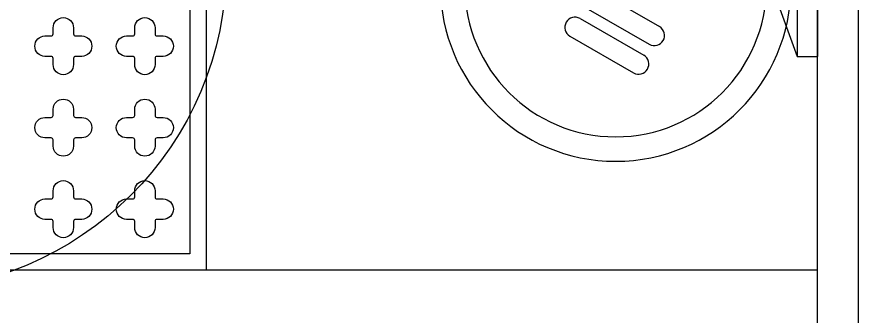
# Model space of a CAD drawing. Extents: x -137 to 14337, y 20899 to 40513.
# Drawn here: x 10395.1 to 10601.5, y 26617.3 to 26690.7 of the extents above; entities that cross this region are included whole.
import ezdxf

# ---------------------------------------------------------------- set-up
doc = ezdxf.new("R2010")
doc.units = 0
doc.header["$MEASUREMENT"] = 0
for name, color, linetype in [('54B_A-Drain', 8, 'Continuous'), ('54B_A-ETC', 7, 'Continuous'), ('54B_A-MC', 171, 'Continuous'), ('54B_A-TILE', 253, 'Continuous'), ('54B_수전', 6, 'Continuous'), ('54B_위생기구', 6, 'Continuous')]:
    doc.layers.add(name, color=color, linetype=linetype)

msp = doc.modelspace()

# ---------------------------------------------------------------- linework, layer by layer
at = {"layer": '54B_A-Drain', "color": 9, "elevation": 0}
msp.add_lwpolyline([(10441.52, 26628.52), (10291.52, 26628.52), (10291.52, 26778.52), (10441.52, 26778.52)], close=True, dxfattribs=at)
at = {"layer": '54B_A-Drain', "color": 252, "elevation": 0}
msp.add_lwpolyline([(10437.52, 26632.52), (10295.52, 26632.52), (10295.52, 26774.52), (10437.52, 26774.52)], close=True, dxfattribs=at)
for points in [[(10411.02, 26681.02), (10409.52, 26681.02, 0.414214), (10409.02, 26680.52), (10409.02, 26679.02, -1), (10404.02, 26679.02), (10404.02, 26680.52, 0.414214), (10403.52, 26681.02), (10402.02, 26681.02, -1), (10402.02, 26686.02), (10403.52, 26686.02, 0.414214), (10404.02, 26686.52), (10404.02, 26688.02, -1), (10409.02, 26688.02), (10409.02, 26686.52, 0.414214), (10409.52, 26686.02), (10411.02, 26686.02, -1)], [(10431.02, 26681.02), (10429.52, 26681.02, 0.414214), (10429.02, 26680.52), (10429.02, 26679.02, -1), (10424.02, 26679.02), (10424.02, 26680.52, 0.414214), (10423.52, 26681.02), (10422.02, 26681.02, -1), (10422.02, 26686.02), (10423.52, 26686.02, 0.414214), (10424.02, 26686.52), (10424.02, 26688.02, -1), (10429.02, 26688.02), (10429.02, 26686.52, 0.414214), (10429.52, 26686.02), (10431.02, 26686.02, -1)], [(10411.02, 26661.02), (10409.52, 26661.02, 0.414214), (10409.02, 26660.52), (10409.02, 26659.02, -1), (10404.02, 26659.02), (10404.02, 26660.52, 0.414214), (10403.52, 26661.02), (10402.02, 26661.02, -1), (10402.02, 26666.02), (10403.52, 26666.02, 0.414214), (10404.02, 26666.52), (10404.02, 26668.02, -1), (10409.02, 26668.02), (10409.02, 26666.52, 0.414214), (10409.52, 26666.02), (10411.02, 26666.02, -1)], [(10431.02, 26661.02), (10429.52, 26661.02, 0.414214), (10429.02, 26660.52), (10429.02, 26659.02, -1), (10424.02, 26659.02), (10424.02, 26660.52, 0.414214), (10423.52, 26661.02), (10422.02, 26661.02, -1), (10422.02, 26666.02), (10423.52, 26666.02, 0.414214), (10424.02, 26666.52), (10424.02, 26668.02, -1), (10429.02, 26668.02), (10429.02, 26666.52, 0.414214), (10429.52, 26666.02), (10431.02, 26666.02, -1)], [(10411.02, 26641.02), (10409.52, 26641.02, 0.414214), (10409.02, 26640.52), (10409.02, 26639.02, -1), (10404.02, 26639.02), (10404.02, 26640.52, 0.414214), (10403.52, 26641.02), (10402.02, 26641.02, -1), (10402.02, 26646.02), (10403.52, 26646.02, 0.414214), (10404.02, 26646.52), (10404.02, 26648.02, -1), (10409.02, 26648.02), (10409.02, 26646.52, 0.414214), (10409.52, 26646.02), (10411.02, 26646.02, -1)], [(10431.02, 26641.02), (10429.52, 26641.02, 0.414214), (10429.02, 26640.52), (10429.02, 26639.02, -1), (10424.02, 26639.02), (10424.02, 26640.52, 0.414214), (10423.52, 26641.02), (10422.02, 26641.02, -1), (10422.02, 26646.02), (10423.52, 26646.02, 0.414214), (10424.02, 26646.52), (10424.02, 26648.02, -1), (10429.02, 26648.02), (10429.02, 26646.52, 0.414214), (10429.52, 26646.02), (10431.02, 26646.02, -1)]]:
    msp.add_lwpolyline(points, format="xyb", close=True, dxfattribs=at)
at = {"layer": '54B_A-Drain', "color": 8}
msp.add_circle((10366.52, 26703.52), 80, dxfattribs=at)
at = {"layer": '54B_A-ETC', "color": 8, "linetype": 'Continuous', "elevation": 0}
for points in [[(9091.52, 27978.52), (9091.52, 26428.52), (10591.52, 26428.52), (10591.52, 28728.52), (9091.52, 28728.52)], [(10601.52, 28728.52), (10601.52, 26428.52)]]:
    msp.add_lwpolyline(points, dxfattribs=at)
at = {"layer": '54B_A-MC'}
msp.add_line((10591.52, 25958.52), (10591.52, 28988.58), dxfattribs=at)
at = {"layer": '54B_A-TILE'}
msp.add_line((10591.52, 26628.52), (9081.52, 26628.52), dxfattribs=at)
at = {"layer": '54B_수전', "color": 8}
for p, q in [((10529.38, 26701.81, 0), (10552.77, 26688.31, 0)), ((10526.88, 26697.48, 0), (10550.27, 26683.98, 0)), ((10533.3, 26690.3, 0), (10548.9, 26681.29, 0)), ((10530.8, 26685.97, 0), (10546.4, 26676.96, 0))]:
    msp.add_line(p, q, dxfattribs=at)
at = {"layer": '54B_수전', "color": 6}
for radius in [43, 37]:
    msp.add_arc((10542.02, 26698.27, 0), radius, 180, 0, dxfattribs=at)
at = {"layer": '54B_수전', "color": 8}
for centre, start, end in [((10532.05, 26688.13, 0), 60, 240), ((10551.52, 26686.14, 0), 240, 59.9999), ((10547.65, 26679.12, 0), 240.0001, 59.9998)]:
    msp.add_arc(centre, 2.5, start, end, dxfattribs=at)
at = {"layer": '54B_위생기구', "linetype": 'Continuous'}
for p, q in [((10586.52, 26740.95, 0), (10586.52, 26680.95, 0)), ((10591.52, 26740.95, 0), (10591.52, 26680.95, 0)), ((10579.52, 26700.45, 0), (10586.52, 26680.95, 0)), ((10586.52, 26680.95, 0), (10591.52, 26680.95, 0))]:
    msp.add_line(p, q, dxfattribs=at)

doc.saveas('drawing.dxf')
